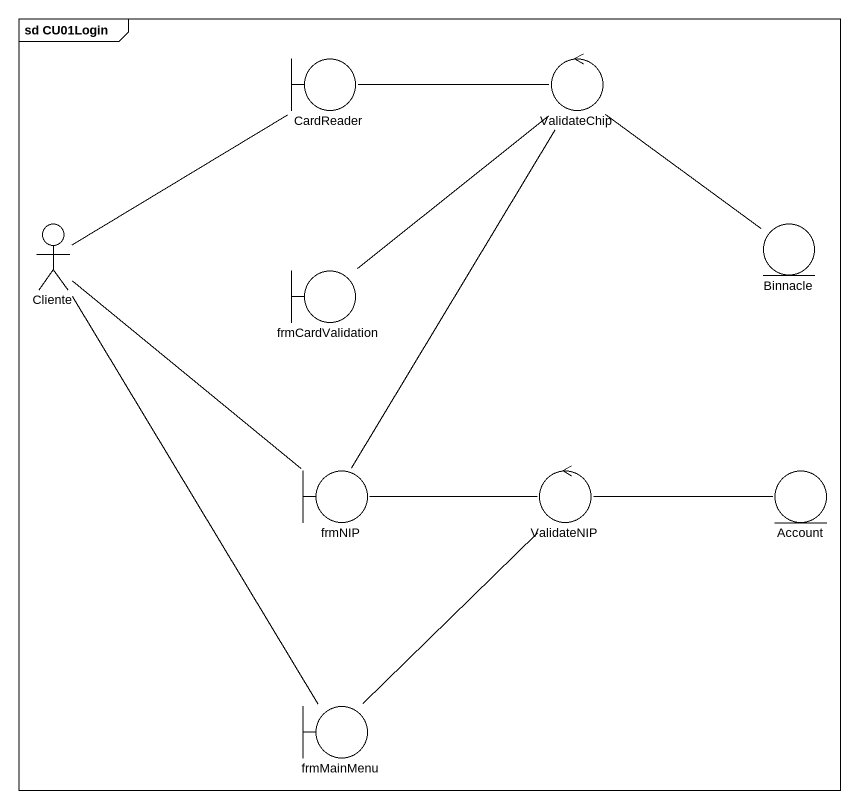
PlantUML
@startuml
mainframe sd CU01Login
boundary CardReader
control ValidateChip
actor Cliente
entity Binnacle
boundary frmCardValidation
boundary frmNIP
control ValidateNIP
entity Account
boundary frmMainMenu
CardReader -right- ValidateChip
ValidateChip -- Binnacle
ValidateChip -- frmNIP
Cliente -right- CardReader
Cliente -- frmNIP
Cliente -- frmMainMenu
frmCardValidation -up- ValidateChip
frmNIP -right- ValidateNIP
ValidateNIP -right- Account
ValidateNIP -- frmMainMenu
@enduml
